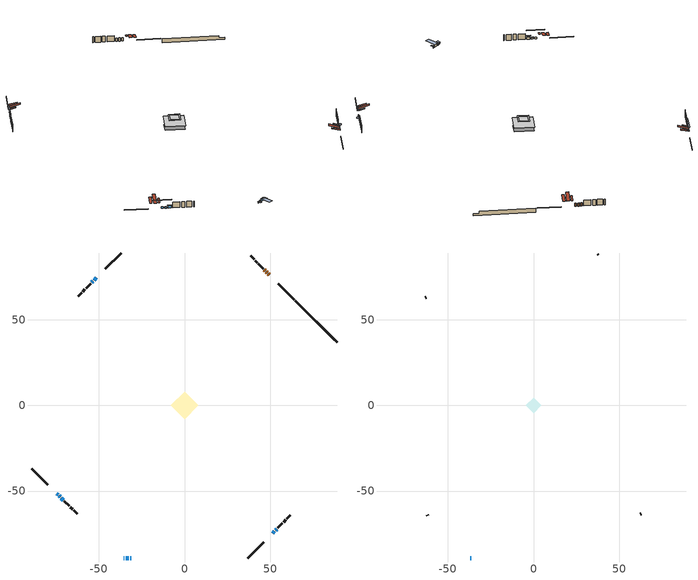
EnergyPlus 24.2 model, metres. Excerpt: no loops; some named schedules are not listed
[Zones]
conditioned space
 floor adiabatic (AdiabaticFloorConstruction): -7.92,0 0,7.92 7.92,0 0,-7.92 z2.29
 floor foundation (Slab1 construction): -6.09,1.73 -1.73,6.09 6.09,-1.73 1.73,-6.09 z-1.46
 wall outside (RimJoist1 construction): 36.9,-89.08 46.19,-79.79 / -89.08,-36.9 -79.79,-46.19 / -36.9,89.08 -46.19,79.79 / 64.07,61.91 54.78,71.2 z1.07:1.37
 wall outside (AdiabaticWallConstruction 1): 49.52,76.46 48.97,77.01 / 48.32,77.67 47.81,78.17 / 47.16,78.83 46.64,79.34 z1.07:3.1
 wall outside (AdiabaticWallConstruction): 51.45,-74.53 52.56,-73.42 / 53.22,-72.76 53.78,-72.21 z1.07:2.54; -51.45,74.53 -52.82,73.17 / -74.53,-51.45 -73.85,-52.14 z1.07:2.04; -73.19,-52.79 -72.58,-53.4 z1.07:1.89; -35.36,-89.08 -35.15,-89.08 z1.07:2.29; -71.93,-54.06 -70.76,-55.23 / -34.23,-89.08 -32.57,-89.08 z1.07:2.49; -31.65,-89.08 -31.14,-89.08 z1.07:1.96; -53.47,72.51 -54.07,71.92 z1.07:1.86
 wall outside (Wall1 construction): 54.43,-71.55 57.2,-68.79 / -70.1,-55.88 -67.34,-58.65 / -54.73,71.26 -57.49,68.5 / 45.99,80 43.22,82.76 z1.07:4.73
 wall outside (Wall2 construction): 57.85,-68.13 59.13,-66.85 / -66.68,-59.3 -65.4,-60.58 / -58.15,67.84 -59.42,66.56 / 42.57,83.42 41.29,84.69 z1.07:4.73
 wall outside (Wall3 construction): 59.79,-66.2 61.84,-64.15 / -64.75,-61.24 -62.7,-63.29 / -60.08,65.91 -62.13,63.86 / 40.63,85.35 38.58,87.4 z1.07:4.73
 wall foundation (FoundationWall1 construction): 64.73,61.25,-1.46 64.73,61.25,1.07 86.65,39.34,1.07 86.65,39.34,-0.17 89.08,36.9,-0.17 89.08,36.9,-1.46
 window (WindowConstruction): 51.45,-74.53 52.56,-73.42 z1.07:2.54
 window (WindowConstruction 8): -51.45,74.53 -52.82,73.17 z1.07:2.04
 window (WindowConstruction 9): -74.53,-51.45 -73.85,-52.13 z1.07:2.04
 window (WindowConstruction 1): -73.19,-52.79 -72.58,-53.4 z1.07:1.88
 window (WindowConstruction 6): -35.36,-89.08 -35.16,-89.08 z1.07:2.29
 window (WindowConstruction 2): -71.93,-54.06 -70.76,-55.23 z1.07:2.49
 window (WindowConstruction 3): -34.23,-89.08 -32.58,-89.08 z1.07:2.49
 window (WindowConstruction 7): -31.65,-89.08 -31.15,-89.08 z1.07:1.96
 window (WindowConstruction 4): -53.48,72.51 -54.07,71.92 z1.07:1.86
 window (WindowConstruction 5): 53.22,-72.76 53.78,-72.21 z1.07:2.54
 door (Door): 49.52,76.46 48.97,77.01 z1.07:3.1
 door (Door 1): 48.32,77.67 47.81,78.17 z1.07:3.1
 door (Door 2): 47.16,78.83 46.64,79.34 z1.07:3.1
 ceiling adiabatic (AdiabaticFloorConstruction): 0,-7.92 7.92,0 0,7.92 -7.92,0 z2.29
 roof outside (Roof3 construction): 50.79,-75.19,4.73 48.45,-72.84,5.83 47.83,-73.46,5.83 50.18,-75.81,4.73; -75.19,-50.79,4.73 -72.84,-48.45,5.83 -73.46,-47.83,5.83 -75.81,-50.18,4.73; -50.79,75.19,4.73 -48.45,72.84,5.83 -47.83,73.46,5.83 -50.18,75.81,4.73; 50.18,75.8,4.73 47.83,73.46,5.83 48.45,72.84,5.83 50.8,75.19,4.73
attic - vented
 floor to conditioned space (Floor1 construction Reversed): -3.41,0 0,3.41 3.41,0 0,-3.41 z4.73
 floor to conditioned space (Floor2 construction Reversed): -4.47,0 0,4.47 4.47,0 0,-4.47 z4.73
 wall outside (AdiabaticWallConstruction): -36.9,-89.08 -36.29,-89.08 z1.07:1.96
 wall outside (Wall4 construction): 62.49,-63.49 62.86,-63.12 / -62.04,-63.94 -61.67,-64.31 / -62.78,63.2 -63.15,62.83 / 37.93,88.06 37.56,88.43 z1.07:4.73
 window (WindowConstruction 10): -36.9,-89.08 -36.29,-89.08 z1.07:1.96
 roof outside (Roof1 construction): 47.72,-78.27,4.73 44.36,-74.91,5.91 43.49,-75.78,5.91 46.85,-79.13,4.73; -78.27,-47.72,4.73 -74.91,-44.36,5.91 -75.78,-43.49,5.91 -79.13,-46.85,4.73; -47.72,78.27,4.73 -44.36,74.91,5.91 -43.49,75.78,5.91 -46.85,79.13,4.73; 53.26,72.73,4.73 49.9,69.37,5.91 50.77,68.5,5.91 54.12,71.86,4.73
 roof outside (Roof2 construction): 49.52,-76.47,4.73 45.17,-72.12,6.78 44.02,-73.26,6.78 48.37,-77.61,4.73; -76.47,-49.52,4.73 -72.12,-45.17,6.78 -73.26,-44.02,6.78 -77.61,-48.37,4.73; -49.52,76.47,4.73 -45.17,72.12,6.78 -44.02,73.26,6.78 -48.37,77.61,4.73; 51.46,74.53,4.73 47.11,70.18,6.78 48.25,69.03,6.78 52.6,73.38,4.73
shading: -36.09,-89.08 -37.1,-89.08 -37.1,-90.91 -36.09,-90.91 z2.16; 52.71,-73.28 51.31,-74.68 51.6,-74.97 53,-73.57 z2.74; -55.26,70.72 -49.01,76.98 -49.3,77.27 -55.56,71.01 z5.5; -70.62,-55.37 -77.76,-48.22 -78.05,-48.51 -70.91,-55.66 z6.61; -72.44,-53.54 -73.33,-52.65 -73.63,-52.94 -72.73,-53.84 z2.08; -70.33,-55.66 -72.36,-53.63 -72.65,-53.92 -70.62,-55.95 z3.1; -32.18,-89.08 -34.63,-89.08 -34.63,-95.18 -32.18,-95.18 z2.89; -30.97,-89.08 -31.83,-89.08 -31.83,-90.61 -30.97,-90.61 z2.14; -55.79,70.19 -51.75,74.24 -52.04,74.53 -56.09,70.48 z4.3; 53.9,-72.08 53.09,-72.89 54.17,-73.97 54.98,-73.16 z2.72
[Building]
Building 1: Terrain=Suburbs
[Site:Location]
Lennoxville_QC: Latitude {deg}=45.37; Longitude {deg}=-71.82; Time Zone {hr}=-5; Elevation {m}=181; Keep Site Location Information=Yes
[Site:GroundTemperature:Shallow]
1.13419, -1.04782, -1.22257, -0.187089, 3.96977, 8.10726, 11.6942, 13.9665, 14.1596, 12.3115, 8.81593, 4.80536
[Site:WaterMainsTemperature]
Calculation Method=Schedule; Temperature Schedule=mains temperature schedule
[Material] Roughness=Rough; Thermal Absorptance=0.9
Name | Thickness {m} | Conductivity {W/m-K} | Density {kg/m3} | Specific Heat {J/kg-K} | Solar Absorptance | Visible Absorptance
asphalt or fiberglass shingles | 0.00635 | 0.162714 | 1121.4 | 1465.45 | 0.4 | 0.4
ceiling loosefill ins | 0.254 | 0.0480833 | 16.02 | 1046.75 | 0.7 | 0.7
ceiling loosefill ins 1 | 0.169333 | 0.0480833 | 16.02 | 1046.75 | 0.7 | 0.7
ceiling stud and cavity | 0.1397 | 0.163581 | 65.682 | 1177.47 | 0.7 | 0.7
ceiling stud and cavity 1 | 0.1397 | 0.0841328 | 65.682 | 1177.47 | 0.7 | 0.7
concrete 4.0 in. | 0.1016 | 1.803125 | 2242.8 | 837.4 | 0.7 | 0.7
concrete 8.0 in. | 0.2032 | 1.803125 | 2242.8 | 837.4 | 0.7 | 0.7
door material | 0.04445 | 0.188738 | 512.64 | 1214.23 | 0.7 | 0.7
exterior vertical ins | 0.013071 | 0.029427 | 32.04 | 1214.23 | 0.7 | 0.7
floor covering | 0.0127 | 0.0433444 | 54.468 | 1339.84 | 0.6 | 0.6
floor rigid ins; wall rigid ins | 0.512978 | 0.029427 | 32.04 | 1214.23 | 0.7 | 0.7
floor stud and cavity | 0.1397 | 1.75129 | 37.0049 | 1207.88 | 0.7 | 0.7
furniture material conditioned space 1 | 0.1524 | 0.115458 | 640.8 | 1214.23 | 0.6 | 0.6
gypsum board | 0.0127 | 0.160291 | 801 | 837.4 | 0.6 | 0.6
gypsum board 1 | 0.0127 | 0.160291 | 801 | 837.4 | 0.7 | 0.7
osb sheathing 0.5 in. | 0.0127 | 0.115458 | 512.64 | 1214.23 | 0.7 | 0.7
osb sheathing 0.75 in. | 0.01905 | 0.115458 | 512.64 | 1214.23 | 0.7 | 0.7
rim joist stud and cavity | 0.0508 | 0.196989 | 50.32683 | 1063.81 | 0.6 | 0.6
roof rigid ins | 0.051816 | 0.029427 | 32.04 | 1214.23 | 0.7 | 0.7
roof stud and cavity | 0.2032 | 0.166815 | 78.34581 | 1123.46 | 0.7 | 0.7
wall stud and cavity | 0.1397 | 0.100429 | 139.0536 | 1170.24 | 0.7 | 0.7
wall stud and cavity 1 | 0.1397 | 0.0838672 | 139.0536 | 1170.24 | 0.7 | 0.7
wall stud and cavity 2 | 0.1397 | 0.0952443 | 139.0536 | 1170.24 | 0.7 | 0.7
wall stud and cavity 3 | 0.0889 | 6.9971 | 50.32683 | 1063.81 | 0.6 | 0.6
wall stud and cavity 4 | 0.0889 | 0.380278 | 52.3479 | 1209.89 | 0.7 | 0.7
wall stud and cavity 5 | 0.0889 | 0.391764 | 83.0341 | 1211.67 | 0.7 | 0.7
wood siding | 0.0254 | 0.102417 | 544.68 | 1172.36 | 0.4 | 0.4
wood siding 1 | 0.00254 | 0.102417 | 544.68 | 1172.36 | 0.4 | 0.4
wood siding 2; wood siding 3; wood siding 4 | 0.0254 | 0.102417 | 544.68 | 1172.36 | 0.7 | 0.7
[WindowMaterial:SimpleGlazingSystem]
Name | U-Factor {W/m2-K} | Solar Heat Gain Coefficient
WindowMaterial | 5.11758 | 0.61
WindowMaterial 1 | 4.789393 | 0.55
WindowMaterial 2 | 1.86863 | 0.61
WindowMaterial 3 | 2.02818 | 0.61
WindowMaterial 4 | 4.75021 | 0.54
WindowMaterial 5 | 4.98699 | 0.61
WindowMaterial 6 | 5.240794 | 0.66
WindowMaterial 7 | 5.595669 | 0.73
WindowMaterial 8 | 6.75171 | 0.74
[Construction]
AdiabaticFloorConstruction: floor stud and cavity, floor rigid ins, osb sheathing 0.75 in., floor covering
AdiabaticWallConstruction: wood siding 3, wall rigid ins, wall stud and cavity 4, gypsum board
AdiabaticWallConstruction 1: wood siding 4, wall rigid ins, wall stud and cavity 4, gypsum board
Door; Door 1; Door 2: door material
Floor1 construction Reversed: gypsum board, ceiling stud and cavity, ceiling loosefill ins
Floor2 construction Reversed: gypsum board, ceiling stud and cavity 1, ceiling loosefill ins 1
FoundationWall1 construction: concrete 8.0 in., gypsum board 1
furniture construction conditioned space 1: furniture material conditioned space 1
PartitionWallConstruction: gypsum board, wall stud and cavity 5, gypsum board
RimJoist1 construction: wood siding 2, rim joist stud and cavity
Roof1 construction; Roof2 construction: asphalt or fiberglass shingles
Roof3 construction: asphalt or fiberglass shingles, roof rigid ins, osb sheathing 0.75 in., roof stud and cavity, gypsum board
Slab1 construction: concrete 4.0 in.
Wall1 construction: wood siding, osb sheathing 0.5 in., wall stud and cavity, gypsum board
Wall2 construction: wood siding, osb sheathing 0.5 in., wall stud and cavity 1, gypsum board
Wall3 construction: wood siding, osb sheathing 0.5 in., wall stud and cavity 2, gypsum board
Wall4 construction: wood siding 1, wall stud and cavity 3
WindowConstruction; WindowConstruction 5: WindowMaterial
WindowConstruction 1: WindowMaterial 1
WindowConstruction 10: WindowMaterial 8
WindowConstruction 2: WindowMaterial 2
WindowConstruction 3: WindowMaterial 3
WindowConstruction 4: WindowMaterial 4
WindowConstruction 6: WindowMaterial 5
WindowConstruction 7: WindowMaterial 6
WindowConstruction 8; WindowConstruction 9: WindowMaterial 7
[Zone] Multiplier=1; Part of Total Floor Area=Yes
Name | Volume {m3}
attic - vented | 23.4078
conditioned space | 472.6
[Space]
Name | Zone | Volume {m3}
attic - vented 1 | attic - vented | 23.4078
conditioned space 1 | conditioned space | 472.6
[ZoneInfiltration:EffectiveLeakageArea]
infil attic - vented 1: Zone or Space=attic - vented 1; Schedule=Always On Discrete; Effective Air Leakage Area {cm2}=2705.57; Stack Coefficient=0.000397069; Wind Coefficient=1.34633e-05
[ZoneMixing]
whole house fan mix: Zone or Space=attic - vented; Schedule=Always On Continuous; Design Flow Rate Calculation Method=Flow/Zone; Design Flow Rate {m3/s}=0; Source Zone or Space=conditioned space
[SurfaceProperty:ExposedFoundationPerimeter]
Slab1: Exposed Perimeter Calculation Method=TotalExposedPerimeter; Total Exposed Perimeter {m}=34.44
[InternalMass] Zone or ZoneList=conditioned space; Space or SpaceList=conditioned space 1
Name | Construction | Surface Area {m2}
furniture mass conditioned space 1 | furniture construction conditioned space 1 | 77.492
partition wall mass | PartitionWallConstruction | 193.73
[Lights]
interior lighting: Zone or ZoneList or Space or SpaceList=conditioned space 1; Schedule=interior lighting schedule; Design Level Calculation Method=LightingLevel; Lighting Level {W}=343.2; Return Air Fraction=0; Fraction Radiant=0.6; Fraction Visible=0.2; Fraction Replaceable=1
[People]
occupants: Zone or ZoneList or Space or SpaceList=conditioned space 1; Number of People Schedule=occupants schedule; Number of People Calculation Method=People; Number of People=3; Fraction Radiant=0.314171; Sensible Heat Fraction=0.56303; Activity Level Schedule=occupants activity schedule; Carbon Dioxide Generation Rate {m3/s-W}=0; Enable ASHRAE 55 Comfort Warnings=No; Mean Radiant Temperature Calculation Type=EnclosureAveraged
[ElectricEquipment] Zone or ZoneList or Space or SpaceList=conditioned space 1; Design Level Calculation Method=EquipmentLevel
Name | Schedule | Design Level {W} | Fraction Latent | Fraction Radiant | Fraction Lost
clothes dryer | clothes dryer schedule | 140.772 | 0.015 | 0.081 | 0.85
clothes washer | clothes washer schedule | 32.1985 | 0.03 | 0.162 | 0.7
cooking range | cooking range schedule | 215.147 | 0.08 | 0.432 | 0.2
dishwasher | dishwasher schedule | 66.8632 | 0.3 | 0.18 | 0.4
fridge | fridge schedule | 72.9452 | 0 | 0.6 | 0
mech vent house fan | mech vent house fan schedule | 0 | 0 | 0 | 1
mech vent house fan cfis | mech vent house fan cfis schedule | 0 | 0 | 0 | 0
mech vent range fan 0 | mech vent range fan 0 schedule | 57 | 0 | 0 | 1
misc plug loads | misc plug loads schedule | 494.7 | 0.045 | 0.513 | 0.1
whole house fan | Always On Discrete | 0 | 0 | 0 | 1
[OtherEquipment] Zone or ZoneList or Space or SpaceList=conditioned space 1; Design Level Calculation Method=EquipmentLevel
Name | Fuel Type | Schedule | Design Level {W} | Fraction Latent | Fraction Radiant | Fraction Lost
clothes dryer 1 | Electricity | clothes dryer schedule | 0 | 0.015 | 0.081 | 0.85
cooking range 1 | Electricity | cooking range schedule | 0 | 0.08 | 0.432 | 0.2
general water use latent | None | general water use schedule | 62.594 | 1 | 0 | 0
general water use sensible | None | general water use schedule | -61.6891 | 0 | 0.6 | 0
mech vent house fan latent load | None | Always On Discrete | 0 | 1 | 0 | 0
mech vent house fan sensible load | None | Always On Discrete | 0 | 0 | 0 | 0
water heater energy adjustment1 | Electricity | Always On Discrete | 0.01 | 0 | 0 | 1
[ZoneInfiltration:DesignFlowRate] Zone or ZoneList or Space or SpaceList=conditioned space 1; Schedule=Always On Discrete; Design Flow Rate Calculation Method=Flow/Zone; Design Flow Rate {m3/s}=0
infil flow; natural vent flow; whole house fan flow
[Foundation:Kiva]
Foundation Kiva 1: Initial Indoor Air Temperature {C}=18; Wall Height Above Grade {m}=1.07; Wall Depth Below Slab {m}=0.2032; Custom Block Material Name 1=exterior vertical ins; Custom Block Depth 1 {m}=2.52999; Custom Block X Position 1 {m}=0.2159; Custom Block Z Position 1 {m}=0
[Foundation:Kiva:Settings]
Soil Conductivity {W/m-K}=0.849921; Soil Density {kg/m3}=1842.3; Soil Specific Heat {J/kg-K}=418.7; Ground Solar Absorptivity=0.9; Ground Thermal Absorptivity=0.9; Ground Surface Roughness {m}=0.03; Far-Field Width {m}=40; Deep-Ground Boundary Condition=ZeroFlux; Deep-Ground Depth {m}=40; Minimum Cell Dimension {m}=0.2; Maximum Cell Growth Coefficient=3; Simulation Timestep=Timestep
[Exterior:Lights]
exterior lighting: Schedule=exterior lighting schedule; Design Level {W}=75.6
[Schedule:Constant]
Name | Hourly Value
Always On Continuous; mech vent house fan schedule; mech vent house fan cfis schedule; Always On Discrete | 1
occupants activity schedule | 117.228
fridge schedule | 0
[Schedule:Week:Daily]
interior lighting schedule Week Rule - Jan1-Jan27: interior lighting schedule day, interior lighting schedule day, interior lighting schedule day, interior lighting schedule day, interior lighting schedule day, interior lighting schedule day, interior lighting schedule day, interior lighting schedule default day, interior lighting schedule default day, interior lighting schedule default day, interior lighting schedule default day, interior lighting schedule default day
interior lighting schedule Week Rule - Jan28-Feb3: interior lighting schedule day, interior lighting schedule day, interior lighting schedule day, interior lighting schedule day, interior lighting schedule day 1, interior lighting schedule day 1, interior lighting schedule day 1, interior lighting schedule default day, interior lighting schedule default day, interior lighting schedule default day, interior lighting schedule default day, interior lighting schedule default day
interior lighting schedule Week Rule - Feb4-Feb24: interior lighting schedule day 1, interior lighting schedule day 1, interior lighting schedule day 1, interior lighting schedule day 1, interior lighting schedule day 1, interior lighting schedule day 1, interior lighting schedule day 1, interior lighting schedule default day, interior lighting schedule default day, interior lighting schedule default day, interior lighting schedule default day, interior lighting schedule default day
interior lighting schedule Week Rule - Feb25-Mar3: interior lighting schedule day 1, interior lighting schedule day 1, interior lighting schedule day 1, interior lighting schedule day 1, interior lighting schedule day 2, interior lighting schedule day 2, interior lighting schedule day 2, interior lighting schedule default day, interior lighting schedule default day, interior lighting schedule default day, interior lighting schedule default day, interior lighting schedule default day
interior lighting schedule Week Rule - Mar4-Mar31: interior lighting schedule day 2, interior lighting schedule day 2, interior lighting schedule day 2, interior lighting schedule day 2, interior lighting schedule day 2, interior lighting schedule day 2, interior lighting schedule day 2, interior lighting schedule default day, interior lighting schedule default day, interior lighting schedule default day, interior lighting schedule default day, interior lighting schedule default day
interior lighting schedule Week Rule - Apr1-Apr28: interior lighting schedule day 3, interior lighting schedule day 3, interior lighting schedule day 3, interior lighting schedule day 3, interior lighting schedule day 3, interior lighting schedule day 3, interior lighting schedule day 3, interior lighting schedule default day, interior lighting schedule default day, interior lighting schedule default day, interior lighting schedule default day, interior lighting schedule default day
interior lighting schedule Week Rule - Apr29-May5: interior lighting schedule day 3, interior lighting schedule day 3, interior lighting schedule day 4, interior lighting schedule day 4, interior lighting schedule day 4, interior lighting schedule day 4, interior lighting schedule day 4, interior lighting schedule default day, interior lighting schedule default day, interior lighting schedule default day, interior lighting schedule default day, interior lighting schedule default day
interior lighting schedule Week Rule - May6-May26: interior lighting schedule day 4, interior lighting schedule day 4, interior lighting schedule day 4, interior lighting schedule day 4, interior lighting schedule day 4, interior lighting schedule day 4, interior lighting schedule day 4, interior lighting schedule default day, interior lighting schedule default day, interior lighting schedule default day, interior lighting schedule default day, interior lighting schedule default day
interior lighting schedule Week Rule - May27-Jun2: interior lighting schedule day 4, interior lighting schedule day 4, interior lighting schedule day 4, interior lighting schedule day 4, interior lighting schedule day 4, interior lighting schedule day 5, interior lighting schedule day 5, interior lighting schedule default day, interior lighting schedule default day, interior lighting schedule default day, interior lighting schedule default day, interior lighting schedule default day
interior lighting schedule Week Rule - Jun3-Jun30: interior lighting schedule day 5, interior lighting schedule day 5, interior lighting schedule day 5, interior lighting schedule day 5, interior lighting schedule day 5, interior lighting schedule day 5, interior lighting schedule day 5, interior lighting schedule default day, interior lighting schedule default day, interior lighting schedule default day, interior lighting schedule default day, interior lighting schedule default day
interior lighting schedule Week Rule - Jul1-Jul28: interior lighting schedule day 6, interior lighting schedule day 6, interior lighting schedule day 6, interior lighting schedule day 6, interior lighting schedule day 6, interior lighting schedule day 6, interior lighting schedule day 6, interior lighting schedule default day, interior lighting schedule default day, interior lighting schedule default day, interior lighting schedule default day, interior lighting schedule default day
interior lighting schedule Week Rule - Jul29-Aug4: interior lighting schedule day 6, interior lighting schedule day 6, interior lighting schedule day 6, interior lighting schedule day 7, interior lighting schedule day 7, interior lighting schedule day 7, interior lighting schedule day 7, interior lighting schedule default day, interior lighting schedule default day, interior lighting schedule default day, interior lighting schedule default day, interior lighting schedule default day
interior lighting schedule Week Rule - Aug5-Aug25: interior lighting schedule day 7, interior lighting schedule day 7, interior lighting schedule day 7, interior lighting schedule day 7, interior lighting schedule day 7, interior lighting schedule day 7, interior lighting schedule day 7, interior lighting schedule default day, interior lighting schedule default day, interior lighting schedule default day, interior lighting schedule default day, interior lighting schedule default day
interior lighting schedule Week Rule - Aug26-Sep1: interior lighting schedule day 7, interior lighting schedule day 7, interior lighting schedule day 7, interior lighting schedule day 7, interior lighting schedule day 7, interior lighting schedule day 7, interior lighting schedule day 8, interior lighting schedule default day, interior lighting schedule default day, interior lighting schedule default day, interior lighting schedule default day, interior lighting schedule default day
interior lighting schedule Week Rule - Sep2-Sep29: interior lighting schedule day 8, interior lighting schedule day 8, interior lighting schedule day 8, interior lighting schedule day 8, interior lighting schedule day 8, interior lighting schedule day 8, interior lighting schedule day 8, interior lighting schedule default day, interior lighting schedule default day, interior lighting schedule default day, interior lighting schedule default day, interior lighting schedule default day
interior lighting schedule Week Rule - Sep30-Oct6: interior lighting schedule day 8, interior lighting schedule day 9, interior lighting schedule day 9, interior lighting schedule day 9, interior lighting schedule day 9, interior lighting schedule day 9, interior lighting schedule day 9, interior lighting schedule default day, interior lighting schedule default day, interior lighting schedule default day, interior lighting schedule default day, interior lighting schedule default day
interior lighting schedule Week Rule - Oct7-Oct27: interior lighting schedule day 9, interior lighting schedule day 9, interior lighting schedule day 9, interior lighting schedule day 9, interior lighting schedule day 9, interior lighting schedule day 9, interior lighting schedule day 9, interior lighting schedule default day, interior lighting schedule default day, interior lighting schedule default day, interior lighting schedule default day, interior lighting schedule default day
interior lighting schedule Week Rule - Oct28-Nov3: interior lighting schedule day 9, interior lighting schedule day 9, interior lighting schedule day 9, interior lighting schedule day 9, interior lighting schedule day 10, interior lighting schedule day 10, interior lighting schedule day 10, interior lighting schedule default day, interior lighting schedule default day, interior lighting schedule default day, interior lighting schedule default day, interior lighting schedule default day
interior lighting schedule Week Rule - Nov4-Nov24: interior lighting schedule day 10, interior lighting schedule day 10, interior lighting schedule day 10, interior lighting schedule day 10, interior lighting schedule day 10, interior lighting schedule day 10, interior lighting schedule day 10, interior lighting schedule default day, interior lighting schedule default day, interior lighting schedule default day, interior lighting schedule default day, interior lighting schedule default day
interior lighting schedule Week Rule - Nov25-Dec1: interior lighting schedule day 10, interior lighting schedule day 10, interior lighting schedule day 10, interior lighting schedule day 10, interior lighting schedule day 10, interior lighting schedule day 10, interior lighting schedule day 11, interior lighting schedule default day, interior lighting schedule default day, interior lighting schedule default day, interior lighting schedule default day, interior lighting schedule default day
interior lighting schedule Week Rule - Dec2-Dec31: interior lighting schedule day 11, interior lighting schedule day 11, interior lighting schedule day 11, interior lighting schedule day 11, interior lighting schedule day 11, interior lighting schedule day 11, interior lighting schedule day 11, interior lighting schedule default day, interior lighting schedule default day, interior lighting schedule default day, interior lighting schedule default day, interior lighting schedule default day
occupants schedule Week Rule - Jan1-Dec31: occupants schedule day, occupants schedule day, occupants schedule day, occupants schedule day, occupants schedule day, occupants schedule day, occupants schedule day, occupants schedule default day, occupants schedule default day, occupants schedule default day, occupants schedule default day, occupants schedule default day
clothes dryer schedule Week Rule - Jan1-Dec31: clothes dryer schedule day, clothes dryer schedule day, clothes dryer schedule day, clothes dryer schedule day, clothes dryer schedule day, clothes dryer schedule day, clothes dryer schedule day, clothes dryer schedule default day, clothes dryer schedule default day, clothes dryer schedule default day, clothes dryer schedule default day, clothes dryer schedule default day
clothes washer schedule Week Rule - Jan1-Dec31: clothes washer schedule day, clothes washer schedule day, clothes washer schedule day, clothes washer schedule day, clothes washer schedule day, clothes washer schedule day, clothes washer schedule day, clothes washer schedule default day, clothes washer schedule default day, clothes washer schedule default day, clothes washer schedule default day, clothes washer schedule default day
cooking range schedule Week Rule - Jan1-Dec31: cooking range schedule day, cooking range schedule day, cooking range schedule day, cooking range schedule day, cooking range schedule day, cooking range schedule day, cooking range schedule day, cooking range schedule default day, cooking range schedule default day, cooking range schedule default day, cooking range schedule default day, cooking range schedule default day
dishwasher schedule Week Rule - Jan1-Dec31: dishwasher schedule day, dishwasher schedule day, dishwasher schedule day, dishwasher schedule day, dishwasher schedule day, dishwasher schedule day, dishwasher schedule day, dishwasher schedule default day, dishwasher schedule default day, dishwasher schedule default day, dishwasher schedule default day, dishwasher schedule default day
mech vent range fan 0 schedule Week Rule - Jan1-Dec31: mech vent range fan 0 schedule day, mech vent range fan 0 schedule day, mech vent range fan 0 schedule day, mech vent range fan 0 schedule day, mech vent range fan 0 schedule day, mech vent range fan 0 schedule day, mech vent range fan 0 schedule day, mech vent range fan 0 schedule default day, mech vent range fan 0 schedule default day, mech vent range fan 0 schedule default day, mech vent range fan 0 schedule default day, mech vent range fan 0 schedule default day
misc plug loads schedule Week Rule - Jan1-Dec31: misc plug loads schedule day, misc plug loads schedule day, misc plug loads schedule day, misc plug loads schedule day, misc plug loads schedule day, misc plug loads schedule day, misc plug loads schedule day, misc plug loads schedule default day, misc plug loads schedule default day, misc plug loads schedule default day, misc plug loads schedule default day, misc plug loads schedule default day
general water use schedule Week Rule - Jan1-Dec31: general water use schedule day, general water use schedule day, general water use schedule day, general water use schedule day, general water use schedule day, general water use schedule day, general water use schedule day, general water use schedule default day, general water use schedule default day, general water use schedule default day, general water use schedule default day, general water use schedule default day
exterior lighting schedule Week Rule - Jan1-Jan27: exterior lighting schedule day, exterior lighting schedule day, exterior lighting schedule day, exterior lighting schedule day, exterior lighting schedule day, exterior lighting schedule day, exterior lighting schedule day, exterior lighting schedule default day, exterior lighting schedule default day, exterior lighting schedule default day, exterior lighting schedule default day, exterior lighting schedule default day
exterior lighting schedule Week Rule - Jan28-Feb3: exterior lighting schedule day, exterior lighting schedule day, exterior lighting schedule day, exterior lighting schedule day, exterior lighting schedule day 1, exterior lighting schedule day 1, exterior lighting schedule day 1, exterior lighting schedule default day, exterior lighting schedule default day, exterior lighting schedule default day, exterior lighting schedule default day, exterior lighting schedule default day
exterior lighting schedule Week Rule - Feb4-Feb24: exterior lighting schedule day 1, exterior lighting schedule day 1, exterior lighting schedule day 1, exterior lighting schedule day 1, exterior lighting schedule day 1, exterior lighting schedule day 1, exterior lighting schedule day 1, exterior lighting schedule default day, exterior lighting schedule default day, exterior lighting schedule default day, exterior lighting schedule default day, exterior lighting schedule default day
exterior lighting schedule Week Rule - Feb25-Mar3: exterior lighting schedule day 1, exterior lighting schedule day 1, exterior lighting schedule day 1, exterior lighting schedule day 1, exterior lighting schedule day 2, exterior lighting schedule day 2, exterior lighting schedule day 2, exterior lighting schedule default day, exterior lighting schedule default day, exterior lighting schedule default day, exterior lighting schedule default day, exterior lighting schedule default day
exterior lighting schedule Week Rule - Mar4-Mar31: exterior lighting schedule day 2, exterior lighting schedule day 2, exterior lighting schedule day 2, exterior lighting schedule day 2, exterior lighting schedule day 2, exterior lighting schedule day 2, exterior lighting schedule day 2, exterior lighting schedule default day, exterior lighting schedule default day, exterior lighting schedule default day, exterior lighting schedule default day, exterior lighting schedule default day
exterior lighting schedule Week Rule - Apr1-Apr28: exterior lighting schedule day 3, exterior lighting schedule day 3, exterior lighting schedule day 3, exterior lighting schedule day 3, exterior lighting schedule day 3, exterior lighting schedule day 3, exterior lighting schedule day 3, exterior lighting schedule default day, exterior lighting schedule default day, exterior lighting schedule default day, exterior lighting schedule default day, exterior lighting schedule default day
exterior lighting schedule Week Rule - Apr29-May5: exterior lighting schedule day 3, exterior lighting schedule day 3, exterior lighting schedule day 4, exterior lighting schedule day 4, exterior lighting schedule day 4, exterior lighting schedule day 4, exterior lighting schedule day 4, exterior lighting schedule default day, exterior lighting schedule default day, exterior lighting schedule default day, exterior lighting schedule default day, exterior lighting schedule default day
exterior lighting schedule Week Rule - May6-May26: exterior lighting schedule day 4, exterior lighting schedule day 4, exterior lighting schedule day 4, exterior lighting schedule day 4, exterior lighting schedule day 4, exterior lighting schedule day 4, exterior lighting schedule day 4, exterior lighting schedule default day, exterior lighting schedule default day, exterior lighting schedule default day, exterior lighting schedule default day, exterior lighting schedule default day
exterior lighting schedule Week Rule - May27-Jun2: exterior lighting schedule day 4, exterior lighting schedule day 4, exterior lighting schedule day 4, exterior lighting schedule day 4, exterior lighting schedule day 4, exterior lighting schedule day 5, exterior lighting schedule day 5, exterior lighting schedule default day, exterior lighting schedule default day, exterior lighting schedule default day, exterior lighting schedule default day, exterior lighting schedule default day
exterior lighting schedule Week Rule - Jun3-Jun30: exterior lighting schedule day 5, exterior lighting schedule day 5, exterior lighting schedule day 5, exterior lighting schedule day 5, exterior lighting schedule day 5, exterior lighting schedule day 5, exterior lighting schedule day 5, exterior lighting schedule default day, exterior lighting schedule default day, exterior lighting schedule default day, exterior lighting schedule default day, exterior lighting schedule default day
exterior lighting schedule Week Rule - Jul1-Jul28: exterior lighting schedule day 6, exterior lighting schedule day 6, exterior lighting schedule day 6, exterior lighting schedule day 6, exterior lighting schedule day 6, exterior lighting schedule day 6, exterior lighting schedule day 6, exterior lighting schedule default day, exterior lighting schedule default day, exterior lighting schedule default day, exterior lighting schedule default day, exterior lighting schedule default day
exterior lighting schedule Week Rule - Jul29-Aug4: exterior lighting schedule day 6, exterior lighting schedule day 6, exterior lighting schedule day 6, exterior lighting schedule day 7, exterior lighting schedule day 7, exterior lighting schedule day 7, exterior lighting schedule day 7, exterior lighting schedule default day, exterior lighting schedule default day, exterior lighting schedule default day, exterior lighting schedule default day, exterior lighting schedule default day
exterior lighting schedule Week Rule - Aug5-Aug25: exterior lighting schedule day 7, exterior lighting schedule day 7, exterior lighting schedule day 7, exterior lighting schedule day 7, exterior lighting schedule day 7, exterior lighting schedule day 7, exterior lighting schedule day 7, exterior lighting schedule default day, exterior lighting schedule default day, exterior lighting schedule default day, exterior lighting schedule default day, exterior lighting schedule default day
exterior lighting schedule Week Rule - Aug26-Sep1: exterior lighting schedule day 7, exterior lighting schedule day 7, exterior lighting schedule day 7, exterior lighting schedule day 7, exterior lighting schedule day 7, exterior lighting schedule day 7, exterior lighting schedule day 8, exterior lighting schedule default day, exterior lighting schedule default day, exterior lighting schedule default day, exterior lighting schedule default day, exterior lighting schedule default day
exterior lighting schedule Week Rule - Sep2-Sep29: exterior lighting schedule day 8, exterior lighting schedule day 8, exterior lighting schedule day 8, exterior lighting schedule day 8, exterior lighting schedule day 8, exterior lighting schedule day 8, exterior lighting schedule day 8, exterior lighting schedule default day, exterior lighting schedule default day, exterior lighting schedule default day, exterior lighting schedule default day, exterior lighting schedule default day
[Schedule:Year]
interior lighting schedule: interior lighting schedule Week Rule - Jan1-Jan27, 1, 1, 1, 27, interior lighting schedule Week Rule - Jan28-Feb3, 1, 28, 2, 3, interior lighting schedule Week Rule - Feb4-Feb24, 2, 4, 2, 24, interior lighting schedule Week Rule - Feb25-Mar3, 2, 25, 3, 3, interior lighting schedule Week Rule - Mar4-Mar31, 3, 4, 3, 31, interior lighting schedule Week Rule - Apr1-Apr28, 4, 1, 4, 28, interior lighting schedule Week Rule - Apr29-May5, 4, 29, 5, 5, interior lighting schedule Week Rule - May6-May26, 5, 6, 5, 26, interior lighting schedule Week Rule - May27-Jun2, 5, 27, 6, 2, interior lighting schedule Week Rule - Jun3-Jun30, 6, 3, 6, 30, interior lighting schedule Week Rule - Jul1-Jul28, 7, 1, 7, 28, interior lighting schedule Week Rule - Jul29-Aug4, 7, 29, 8, 4, interior lighting schedule Week Rule - Aug5-Aug25, 8, 5, 8, 25, interior lighting schedule Week Rule - Aug26-Sep1, 8, 26, 9, 1, interior lighting schedule Week Rule - Sep2-Sep29, 9, 2, 9, 29, interior lighting schedule Week Rule - Sep30-Oct6, 9, 30, 10, 6, interior lighting schedule Week Rule - Oct7-Oct27, 10, 7, 10, 27, interior lighting schedule Week Rule - Oct28-Nov3, 10, 28, 11, 3, interior lighting schedule Week Rule - Nov4-Nov24, 11, 4, 11, 24, interior lighting schedule Week Rule - Nov25-Dec1, 11, 25, 12, 1, interior lighting schedule Week Rule - Dec2-Dec31, 12, 2, 12, 31
occupants schedule: occupants schedule Week Rule - Jan1-Dec31, 1, 1, 12, 31
clothes dryer schedule: clothes dryer schedule Week Rule - Jan1-Dec31, 1, 1, 12, 31
clothes washer schedule: clothes washer schedule Week Rule - Jan1-Dec31, 1, 1, 12, 31
cooking range schedule: cooking range schedule Week Rule - Jan1-Dec31, 1, 1, 12, 31
dishwasher schedule: dishwasher schedule Week Rule - Jan1-Dec31, 1, 1, 12, 31
mech vent range fan 0 schedule: mech vent range fan 0 schedule Week Rule - Jan1-Dec31, 1, 1, 12, 31
misc plug loads schedule: misc plug loads schedule Week Rule - Jan1-Dec31, 1, 1, 12, 31
general water use schedule: general water use schedule Week Rule - Jan1-Dec31, 1, 1, 12, 31
exterior lighting schedule: exterior lighting schedule Week Rule - Jan1-Jan27, 1, 1, 1, 27, exterior lighting schedule Week Rule - Jan28-Feb3, 1, 28, 2, 3, exterior lighting schedule Week Rule - Feb4-Feb24, 2, 4, 2, 24, exterior lighting schedule Week Rule - Feb25-Mar3, 2, 25, 3, 3, exterior lighting schedule Week Rule - Mar4-Mar31, 3, 4, 3, 31, exterior lighting schedule Week Rule - Apr1-Apr28, 4, 1, 4, 28, exterior lighting schedule Week Rule - Apr29-May5, 4, 29, 5, 5, exterior lighting schedule Week Rule - May6-May26, 5, 6, 5, 26, exterior lighting schedule Week Rule - May27-Jun2, 5, 27, 6, 2, exterior lighting schedule Week Rule - Jun3-Jun30, 6, 3, 6, 30, exterior lighting schedule Week Rule - Jul1-Jul28, 7, 1, 7, 28, exterior lighting schedule Week Rule - Jul29-Aug4, 7, 29, 8, 4, exterior lighting schedule Week Rule - Aug5-Aug25, 8, 5, 8, 25, exterior lighting schedule Week Rule - Aug26-Sep1, 8, 26, 9, 1, exterior lighting schedule Week Rule - Sep2-Sep29, 9, 2, 9, 29, exterior lighting schedule Week Rule - Sep30-Oct6, 9, 30, 10, 6, exterior lighting schedule Week Rule - Oct7-Oct27, 10, 7, 10, 27, exterior lighting schedule Week Rule - Oct28-Nov3, 10, 28, 11, 3, exterior lighting schedule Week Rule - Nov4-Nov24, 11, 4, 11, 24, exterior lighting schedule Week Rule - Nov25-Dec1, 11, 25, 12, 1, exterior lighting schedule Week Rule - Dec2-Dec31, 12, 2, 12, 31
[Schedule:Compact]
mains temperature schedule: Through: 01/01, For: AllDays, Until: 24:00, 5.95333, Through: 01/02, For: AllDays, Until: 24:00, 5.88111, Through: 01/03, For: AllDays, Until: 24:00, 5.81, Through: 01/04, For: AllDays, Until: 24:00, 5.74, Through: 01/05, For: AllDays, Until: 24:00, 5.67111, Through: 01/06, For: AllDays, Until: 24:00, 5.60333, Through: 01/07, For: AllDays, Until: 24:00, 5.53667, Through: 01/08, For: AllDays, Until: 24:00, 5.47111, Through: 01/09, For: AllDays, Until: 24:00, 5.40722, Through: 01/10, For: AllDays, Until: 24:00, 5.34444, Through: 01/11, For: AllDays, Until: 24:00, 5.28278, Through: 01/12, For: AllDays, Until: 24:00, 5.22278, Through: 01/13, For: AllDays, Until: 24:00, 5.16333, Through: 01/14, For: AllDays, Until: 24:00, 5.10611, Through: 01/15, For: AllDays, Until: 24:00, 5.04944, Through: 01/16, For: AllDays, Until: 24:00, 4.995, Through: 01/17, For: AllDays, Until: 24:00, 4.94111, Through: 01/18, For: AllDays, Until: 24:00, 4.88889, Through: 01/19, For: AllDays, Until: 24:00, 4.83833, Through: 01/20, For: AllDays, Until: 24:00, 4.78889, Through: 01/21, For: AllDays, Until: 24:00, 4.74111, Through: 01/22, For: AllDays, Until: 24:00, 4.69444, Through: 01/23, For: AllDays, Until: 24:00, 4.64944, Through: 01/24, For: AllDays, Until: 24:00, 4.60611, Through: 01/25, For: AllDays, Until: 24:00, 4.56389, Through: 01/26, For: AllDays, Until: 24:00, 4.52333, Through: 01/27, For: AllDays, Until: 24:00, 4.48444, Through: 01/28, For: AllDays, Until: 24:00, 4.44722, Through: 01/29, For: AllDays, Until: 24:00, 4.41111, Through: 01/30, For: AllDays, Until: 24:00, 4.37667, Through: 01/31, For: AllDays, Until: 24:00, 4.34389, Through: 02/01, For: AllDays, Until: 24:00, 4.31278, Through: 02/02, For: AllDays, Until: 24:00, 4.28278, Through: 02/03, For: AllDays, Until: 24:00, 4.255, Through: 02/04, For: AllDays, Until: 24:00, 4.22833, Through: 02/05, For: AllDays, Until: 24:00, 4.20333, Through: 02/06, For: AllDays, Until: 24:00, 4.18, Through: 02/07, For: AllDays, Until: 24:00, 4.15833, Through: 02/08, For: AllDays, Until: 24:00, 4.13833, Through: 02/09, For: AllDays, Until: 24:00, 4.12, Through: 02/10, For: AllDays, Until: 24:00, 4.10333, Through: 02/11, For: AllDays, Until: 24:00, 4.08833, Through: 02/12, For: AllDays, Until: 24:00, 4.07444, Through: 02/13, For: AllDays, Until: 24:00, 4.06278, Through: 02/14, For: AllDays, Until: 24:00, 4.05278, Through: 02/15, For: AllDays, Until: 24:00, 4.04389, Through: 02/16, For: AllDays, Until: 24:00, 4.03722, Through: 02/17, For: AllDays, Until: 24:00, 4.03167, Through: 02/18, For: AllDays, Until: 24:00, 4.02833, Through: 02/19, For: AllDays, Until: 24:00, 4.02667, Through: 02/20, For: AllDays, Until: 24:00, 4.02611, Through: 02/21, For: AllDays, Until: 24:00, 4.02778, Through: 02/22, For: AllDays, Until: 24:00, 4.03056, Through: 02/23, For: AllDays, Until: 24:00, 4.03556, Through: 02/24, For: AllDays, Until: 24:00, 4.04167, Through: 02/25, For: AllDays, Until: 24:00, 4.05, Through: 02/26, For: AllDays, Until: 24:00, 4.05944, Through: 02/27, For: AllDays, Until: 24:00, 4.07111, Through: 02/28, For: AllDays, Until: 24:00, 4.08389, Through: 03/01, For: AllDays, Until: 24:00, 4.09833, Through: 03/02, For: AllDays, Until: 24:00, 4.115, Through: 03/03, For: AllDays, Until: 24:00, 4.13278, Through: 03/04, For: AllDays, Until: 24:00, 4.15222, Through: 03/05, For: AllDays, Until: 24:00, 4.17333, Through: 03/06, For: AllDays, Until: 24:00, 4.19611, Through: 03/07, For: AllDays, Until: 24:00, 4.22056, Through: 03/08, For: AllDays, Until: 24:00, 4.24667, Through: 03/09, For: AllDays, Until: 24:00, 4.27444, Through: 03/10, For: AllDays, Until: 24:00, 4.30389, Through: 03/11, For: AllDays, Until: 24:00, 4.33444, Through: 03/12, For: AllDays, Until: 24:00, 4.36667, Through: 03/13, For: AllDays, Until: 24:00, 4.40056, Through: 03/14, For: AllDays, Until: 24:00, 4.43611, Through: 03/15, For: AllDays, Until: 24:00, 4.47333, Through: 03/16, For: AllDays, Until: 24:00, 4.51167, Through: 03/17, For: AllDays, Until: 24:00, 4.55167, Through: 03/18, For: AllDays, Until: 24:00, 4.59333, Through: 03/19, For: AllDays, Until: 24:00, 4.63667, Through: 03/20, For: AllDays, Until: 24:00, 4.68111, Through: 03/21, For: AllDays, Until: 24:00, 4.72722, Through: 03/22, For: AllDays, Until: 24:00, 4.77444, Through: 03/23, For: AllDays, Until: 24:00, 4.82333, Through: 03/24, For: AllDays, Until: 24:00, 4.87389, Through: 03/25, For: AllDays, Until: 24:00, 4.92556, Through: 03/26, For: AllDays, Until: 24:00, 4.97889, Through: 03/27, For: AllDays, Until: 24:00, 5.03333, Through: 03/28, For: AllDays, Until: 24:00, 5.08889, Through: 03/29, For: AllDays, Until: 24:00, 5.14611, Through: 03/30, For: AllDays, Until: 24:00, 5.205, Through: 03/31, For: AllDays, Until: 24:00, 5.26444, Through: 04/01, For: AllDays, Until: 24:00, 5.32611, Through: 04/02, For: AllDays, Until: 24:00, 5.38833, Through: 04/03, For: AllDays, Until: 24:00, 5.45222, Through: 04/04, For: AllDays, Until: 24:00, 5.51722, Through: 04/05, For: AllDays, Until: 24:00, 5.58333, Through: 04/06, For: AllDays, Until: 24:00, 5.65056, Through: 04/07, For: AllDays, Until: 24:00, 5.71889, Through: 04/08, For: AllDays, Until: 24:00, 5.78889, Through: 04/09, For: AllDays, Until: 24:00, 5.85944, Through: 04/10, For: AllDays, Until: 24:00, 5.93167, Through: 04/11, For: AllDays, Until: 24:00, 6.00444, Through: 04/12, For: AllDays, Until: 24:00, 6.07889, Through: 04/13, For: AllDays, Until: 24:00, 6.15389, Through: 04/14, For: AllDays, Until: 24:00, 6.23056, Through: 04/15, For: AllDays, Until: 24:00, 6.30778, Through: 04/16, For: AllDays, Until: 24:00, 6.38556, Through: 04/17, For: AllDays, Until: 24:00, 6.465, Through: 04/18, For: AllDays, Until: 24:00, 6.545, Through: 04/19, For: AllDays, Until: 24:00, 6.62611, Through: 04/20, For: AllDays, Until: 24:00, 6.70833, Through: 04/21, For: AllDays, Until: 24:00, 6.79111, Through: 04/22, For: AllDays, Until: 24:00, 6.87444, Through: 04/23, For: AllDays, Until: 24:00, 6.95889, Through: 04/24, For: AllDays, Until: 24:00, 7.04444, Through: 04/25, For: AllDays, Until: 24:00, 7.13056, Through: 04/26, For: AllDays, Until: 24:00, 7.21722, Through: 04/27, For: AllDays, Until: 24:00, 7.30444, Through: 04/28, For: AllDays, Until: 24:00, 7.39278, Through: 04/29, For: AllDays, Until: 24:00, 7.48167, Through: 04/30, For: AllDays, Until: 24:00, 7.57111, Through: 05/01, For: AllDays, Until: 24:00, 7.66111, Through: 05/02, For: AllDays, Until: 24:00, 7.75222, Through: 05/03, For: AllDays, Until: 24:00, 7.84333, Through: 05/04, For: AllDays, Until: 24:00, 7.935, Through: 05/05, For: AllDays, Until: 24:00, 8.02722, Through: 05/06, For: AllDays, Until: 24:00, 8.12, Through: 05/07, For: AllDays, Until: 24:00, 8.21333, Through: 05/08, For: AllDays, Until: 24:00, 8.30667, Through: 05/09, For: AllDays, Until: 24:00, 8.40111, Through: 05/10, For: AllDays, Until: 24:00, 8.49556, Through: 05/11, For: AllDays, Until: 24:00, 8.59, Through: 05/12, For: AllDays, Until: 24:00, 8.685, Through: 05/13, For: AllDays, Until: 24:00, 8.78056, Through: 05/14, For: AllDays, Until: 24:00, 8.87611, Through: 05/15, For: AllDays, Until: 24:00, 8.97167, Through: 05/16, For: AllDays, Until: 24:00, 9.06778, Through: 05/17, For: AllDays, Until: 24:00, 9.16389, Through: 05/18, For: AllDays, Until: 24:00, 9.26056, Through: 05/19, For: AllDays, Until: 24:00, 9.35667, Through: 05/20, For: AllDays, Until: 24:00, 9.45333, Through: 05/21, For: AllDays, Until: 24:00, 9.55, Through: 05/22, For: AllDays, Until: 24:00, 9.64667, Through: 05/23, For: AllDays, Until: 24:00, 9.74278, Through: 05/24, For: AllDays, Until: 24:00, 9.83944, Through: 05/25, For: AllDays, Until: 24:00, 9.93611, Through: 05/26, For: AllDays, Until: 24:00, 10.0328, Through: 05/27, For: AllDays, Until: 24:00, 10.1289, Through: 05/28, For: AllDays, Until: 24:00, 10.225, Through: 05/29, For: AllDays, Until: 24:00, 10.3211, Through: 05/30, For: AllDays, Until: 24:00, 10.4167, Through: 05/31, For: AllDays, Until: 24:00, 10.5122, Through: 06/01, For: AllDays, Until: 24:00, 10.6078, Through: 06/02, For: AllDays, Until: 24:00, 10.7028, Through: 06/03, For: AllDays, Until: 24:00, 10.7972, Through: 06/04, For: AllDays, Until: 24:00, 10.8917, Through: 06/05, For: AllDays, Until: 24:00, 10.9856, Through: 06/06, For: AllDays, Until: 24:00, 11.0789, Through: 06/07, For: AllDays, Until: 24:00, 11.1722, Through: 06/08, For: AllDays, Until: 24:00, 11.265, Through: 06/09, For: AllDays, Until: 24:00, 11.3572, Through: 06/10, For: AllDays, Until: 24:00, 11.4489, Through: 06/11, For: AllDays, Until: 24:00, 11.54, Through: 06/12, For: AllDays, Until: 24:00, 11.6306, Through: 06/13, For: AllDays, Until: 24:00, 11.7206, Through: 06/14, For: AllDays, Until: 24:00, 11.81, Through: 06/15, For: AllDays, Until: 24:00, 11.8989, Through: 06/16, For: AllDays, Until: 24:00, 11.9872, Through: 06/17, For: AllDays, Until: 24:00, 12.0744, Through: 06/18, For: AllDays, Until: 24:00, 12.1611, Through: 06/19, For: AllDays, Until: 24:00, 12.2472, Through: 06/20, For: AllDays, Until: 24:00, 12.3322, Through: 06/21, For: AllDays, Until: 24:00, 12.4167, Through: 06/22, For: AllDays, Until: 24:00, 12.5, Through: 06/23, For: AllDays, Until: 24:00, 12.5828, Through: 06/24, For: AllDays, Until: 24:00, 12.6644, Through: 06/25, For: AllDays, Until: 24:00, 12.7456, Through: 06/26, For: AllDays, Until: 24:00, 12.8256, Through: 06/27, For: AllDays, Until: 24:00, 12.9044, Through: 06/28, For: AllDays, Until: 24:00, 12.9828, Through: 06/29, For: AllDays, Until: 24:00, 13.0594, Through: 06/30, For: AllDays, Until: 24:00, 13.1356, Through: 07/01, For: AllDays, Until: 24:00, 13.2106, Through: 07/02, For: AllDays, Until: 24:00, 13.285, Through: 07/03, For: AllDays, Until: 24:00, 13.3578, Through: 07/04, For: AllDays, Until: 24:00, 13.4294, Through: 07/05, For: AllDays, Until: 24:00, 13.5, Through: 07/06, For: AllDays, Until: 24:00, 13.57, Through: 07/07, For: AllDays, Until: 24:00, 13.6383, Through: 07/08, For: AllDays, Until: 24:00, 13.7056, Through: 07/09, For: AllDays, Until: 24:00, 13.7711, Through: 07/10, For: AllDays, Until: 24:00, 13.8361, Through: 07/11, For: AllDays, Until: 24:00, 13.8994, Through: 07/12, For: AllDays, Until: 24:00, 13.9617, Through: 07/13, For: AllDays, Until: 24:00, 14.0228, Through: 07/14, For: AllDays, Until: 24:00, 14.0828, Through: 07/15, For: AllDays, Until: 24:00, 14.1411, Through: 07/16, For: AllDays, Until: 24:00, 14.1978, Through: 07/17, For: AllDays, Until: 24:00, 14.2539, Through: 07/18, For: AllDays, Until: 24:00, 14.3078, Through: 07/19, For: AllDays, Until: 24:00, 14.3611, Through: 07/20, For: AllDays, Until: 24:00, 14.4122, Through: 07/21, For: AllDays, Until: 24:00, 14.4628, Through: 07/22, For: AllDays, Until: 24:00, 14.5111, Through: 07/23, For: AllDays, Until: 24:00, 14.5583, Through: 07/24, For: AllDays, Until: 24:00, 14.6044, Through: 07/25, For: AllDays, Until: 24:00, 14.6489, Through: 07/26, For: AllDays, Until: 24:00, 14.6917, Through: 07/27, For: AllDays, Until: 24:00, 14.7328, Through: 07/28, For: AllDays, Until: 24:00, 14.7728, Through: 07/29, For: AllDays, Until: 24:00, 14.8111, Through: 07/30, For: AllDays, Until: 24:00, 14.8478, Through: 07/31, For: AllDays, Until: 24:00, 14.8833, Through: 08/01, For: AllDays, Until: 24:00, 14.9167, Through: 08/02, For: AllDays, Until: 24:00, 14.9489, Through: 08/03, For: AllDays, Until: 24:00, 14.9794, Through: 08/04, For: AllDays, Until: 24:00, 15.0083, Through: 08/05, For: AllDays, Until: 24:00, 15.0361, Through: 08/06, For: AllDays, Until: 24:00, 15.0617, Through: 08/07, For: AllDays, Until: 24:00, 15.0856, Through: 08/08, For: AllDays, Until: 24:00, 15.1083, Through: 08/09, For: AllDays, Until: 24:00, 15.1294, Through: 08/10, For: AllDays, Until: 24:00, 15.1489, Through: 08/11, For: AllDays, Until: 24:00, 15.1661, Through: 08/12, For: AllDays, Until: 24:00, 15.1822, Through: 08/13, For: AllDays, Until: 24:00, 15.1967, Through: 08/14, For: AllDays, Until: 24:00, 15.2094, Through: 08/15, For: AllDays, Until: 24:00, 15.2206, Through: 08/16, For: AllDays, Until: 24:00, 15.23, Through: 08/17, For: AllDays, Until: 24:00, 15.2378, Through: 08/18, For: AllDays, Until: 24:00, 15.2444, Through: 08/19, For: AllDays, Until: 24:00, 15.2489, Through: 08/20, For: AllDays, Until: 24:00, 15.2517, Through: 08/21, For: AllDays, Until: 24:00, 15.2528, Through: 08/22, For: AllDays, Until: 24:00, 15.2522, Through: 08/23, For: AllDays, Until: 24:00, 15.25, Through: 08/24, For: AllDays, Until: 24:00, 15.2461, Through: 08/25, For: AllDays, Until: 24:00, 15.2406, Through: 08/26, For: AllDays, Until: 24:00, 15.2333, Through: 08/27, For: AllDays, Until: 24:00, 15.225, Through: 08/28, For: AllDays, Until: 24:00, 15.2144, Through: 08/29, For: AllDays, Until: 24:00, 15.2022, Through: 08/30, For: AllDays, Until: 24:00, 15.1883, Through: 08/31, For: AllDays, Until: 24:00, 15.1733, Through: 09/01, For: AllDays, Until: 24:00, 15.1561, Through: 09/02, For: AllDays, Until: 24:00, 15.1372, Through: 09/03, For: AllDays, Until: 24:00, 15.1172, Through: 09/04, For: AllDays, Until: 24:00, 15.095, Through: 09/05, For: AllDays, Until: 24:00, 15.0717, Through: 09/06, For: AllDays, Until: 24:00, 15.0467, Through: 09/07, For: AllDays, Until: 24:00, 15.02, Through: 09/08, For: AllDays, Until: 24:00, 14.9917, Through: 09/09, For: AllDays, Until: 24:00, 14.9617, Through: 09/10, For: AllDays, Until: 24:00, 14.93, Through: 09/11, For: AllDays, Until: 24:00, 14.8972, Through: 09/12, For: AllDays, Until: 24:00, 14.8622, Through: 09/13, For: AllDays, Until: 24:00, 14.8261, Through: 09/14, For: AllDays, Until: 24:00, 14.7889, Through: 09/15, For: AllDays, Until: 24:00, 14.7494, Through: 09/16, For: AllDays, Until: 24:00, 14.7089, Through: 09/17, For: AllDays, Until: 24:00, 14.6667, Through: 09/18, For: AllDays, Until: 24:00, 14.6228, Through: 09/19, For: AllDays, Until: 24:00, 14.5778, Through: 09/20, For: AllDays, Until: 24:00, 14.5311, Through: 09/21, For: AllDays, Until: 24:00, 14.4828, Through: 09/22, For: AllDays, Until: 24:00, 14.4333, Through: 09/23, For: AllDays, Until: 24:00, 14.3822, Through: 09/24, For: AllDays, Until: 24:00, 14.33, Through: 09/25, For: AllDays, Until: 24:00, 14.2761, Through: 09/26, For: AllDays, Until: 24:00, 14.2211, Through: 09/27, For: AllDays, Until: 24:00, 14.1644, Through: 09/28, For: AllDays, Until: 24:00, 14.1067, Through: 09/29, For: AllDays, Until: 24:00, 14.0472, Through: 09/30, For: AllDays, Until: 24:00, 13.9872, Through: 10/01, For: AllDays, Until: 24:00, 13.9256, Through: 10/02, For: AllDays, Until: 24:00, 13.8622, Through: 10/03, For: AllDays, Until: 24:00, 13.7978, Through: 10/04, For: AllDays, Until: 24:00, 13.7328, Through: 10/05, For: AllDays, Until: 24:00, 13.6656, Through: 10/06, For: AllDays, Until: 24:00, 13.5978, Through: 10/07, For: AllDays, Until: 24:00, 13.5289, Through: 10/08, For: AllDays, Until: 24:00, 13.4589, Through: 10/09, For: AllDays, Until: 24:00, 13.3872, Through: 10/10, For: AllDays, Until: 24:00, 13.315, Through: 10/11, For: AllDays, Until: 24:00, 13.2411, Through: 10/12, For: AllDays, Until: 24:00, 13.1667, Through: 10/13, For: AllDays, Until: 24:00, 13.0911, Through: 10/14, For: AllDays, Until: 24:00, 13.0144, Through: 10/15, For: AllDays, Until: 24:00, 12.9367, Through: 10/16, For: AllDays, Until: 24:00, 12.8578, Through: 10/17, For: AllDays, Until: 24:00, 12.7783, Through: 10/18, For: AllDays, Until: 24:00, 12.6978, Through: 10/19, For: AllDays, Until: 24:00, 12.6161, Through: 10/20, For: AllDays, Until: 24:00, 12.5339, Through: 10/21, For: AllDays, Until: 24:00, 12.4506, Through: 10/22, For: AllDays, Until: 24:00, 12.3667, Through: 10/23, For: AllDays, Until: 24:00, 12.2817, Through: 10/24, For: AllDays, Until: 24:00, 12.1961, Through: 10/25, For: AllDays, Until: 24:00, 12.11, Through: 10/26, For: AllDays, Until: 24:00, 12.0228, Through: 10/27, For: AllDays, Until: 24:00, 11.935, Through: 10/28, For: AllDays, Until: 24:00, 11.8467, Through: 10/29, For: AllDays, Until: 24:00, 11.7572, Through: 10/30, For: AllDays, Until: 24:00, 11.6678, Through: 10/31, For: AllDays, Until: 24:00, 11.5772, Through: 11/01, For: AllDays, Until: 24:00, 11.4861, Through: 11/02, For: AllDays, Until: 24:00, 11.395, Through: 11/03, For: AllDays, Until: 24:00, 11.3028, Through: 11/04, For: AllDays, Until: 24:00, 11.2106, Through: 11/05, For: AllDays, Until: 24:00, 11.1172, Through: 11/06, For: AllDays, Until: 24:00, 11.0239, Through: 11/07, For: AllDays, Until: 24:00, 10.93, Through: 11/08, For: AllDays, Until: 24:00, 10.8361, Through: 11/09, For: AllDays, Until: 24:00, 10.7417, Through: 11/10, For: AllDays, Until: 24:00, 10.6467, Through: 11/11, For: AllDays, Until: 24:00, 10.5511, Through: 11/12, For: AllDays, Until: 24:00, 10.4561, Through: 11/13, For: AllDays, Until: 24:00, 10.36, Through: 11/14, For: AllDays, Until: 24:00, 10.2644, Through: 11/15, For: AllDays, Until: 24:00, 10.1683, Through: 11/16, For: AllDays, Until: 24:00, 10.0722, Through: 11/17, For: AllDays, Until: 24:00, 9.97556, Through: 11/18, For: AllDays, Until: 24:00, 9.87889, Through: 11/19, For: AllDays, Until: 24:00, 9.78278, Through: 11/20, For: AllDays, Until: 24:00, 9.68611, Through: 11/21, For: AllDays, Until: 24:00, 9.58944, Through: 11/22, For: AllDays, Until: 24:00, 9.49278, Through: 11/23, For: AllDays, Until: 24:00, 9.39611, Through: 11/24, For: AllDays, Until: 24:00, 9.3, Through: 11/25, For: AllDays, Until: 24:00, 9.20333, Through: 11/26, For: AllDays, Until: 24:00, 9.10722, Through: 11/27, For: AllDays, Until: 24:00, 9.01111, Through: 11/28, For: AllDays, Until: 24:00, 8.915, Through: 11/29, For: AllDays, Until: 24:00, 8.81944, Through: 11/30, For: AllDays, Until: 24:00, 8.72389, Through: 12/01, For: AllDays, Until: 24:00, 8.62889, Through: 12/02, For: AllDays, Until: 24:00, 8.53389, Through: 12/03, For: AllDays, Until: 24:00, 8.43944, Through: 12/04, For: AllDays, Until: 24:00, 8.34556, Through: 12/05, For: AllDays, Until: 24:00, 8.25167, Through: 12/06, For: AllDays, Until: 24:00, 8.15833, Through: 12/07, For: AllDays, Until: 24:00, 8.065, Through: 12/08, For: AllDays, Until: 24:00, 7.97278, Through: 12/09, For: AllDays, Until: 24:00, 7.88056, Through: 12/10, For: AllDays, Until: 24:00, 7.78944, Through: 12/11, For: AllDays, Until: 24:00, 7.69833, Through: 12/12, For: AllDays, Until: 24:00, 7.60778, Through: 12/13, For: AllDays, Until: 24:00, 7.51833, Through: 12/14, For: AllDays, Until: 24:00, 7.42889, Through: 12/15, For: AllDays, Until: 24:00, 7.34056, Through: 12/16, For: AllDays, Until: 24:00, 7.25278, Through: 12/17, For: AllDays, Until: 24:00, 7.16556, Through: 12/18, For: AllDays, Until: 24:00, 7.07944, Through: 12/19, For: AllDays, Until: 24:00, 6.99389, Through: 12/20, For: AllDays, Until: 24:00, 6.90889, Through: 12/21, For: AllDays, Until: 24:00, 6.825, Through: 12/22, For: AllDays, Until: 24:00, 6.74167, Through: 12/23, For: AllDays, Until: 24:00, 6.65944, Through: 12/24, For: AllDays, Until: 24:00, 6.57833, Through: 12/25, For: AllDays, Until: 24:00, 6.49778, Through: 12/26, For: AllDays, Until: 24:00, 6.41833, Through: 12/27, For: AllDays, Until: 24:00, 6.33944, Through: 12/28, For: AllDays, Until: 24:00, 6.26167, Through: 12/29, For: AllDays, Until: 24:00, 6.185, Through: 12/30, For: AllDays, Until: 24:00, 6.10944, Through: 12/31, For: AllDays, Until: 24:00, 6.035
